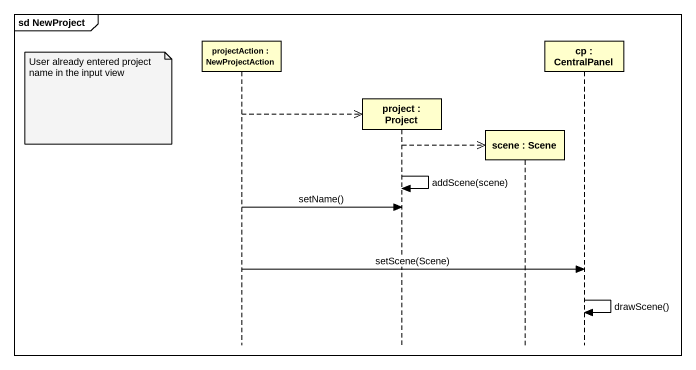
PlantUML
@startuml
mainframe sd NewProject
hide footbox
participant "projectAction : NewProjectAction" as projectAction
participant "project : Project" as project
participant "scene : Scene" as scene
participant "cp : CentralPanel" as cp

note left of projectAction : User already entered project name in the input view
projectAction -->> project **
project -->> scene **
project -> project : addScene(scene)
projectAction -> project : setName()
projectAction -> cp : setScene(Scene)
cp -> cp : drawScene()
@enduml
